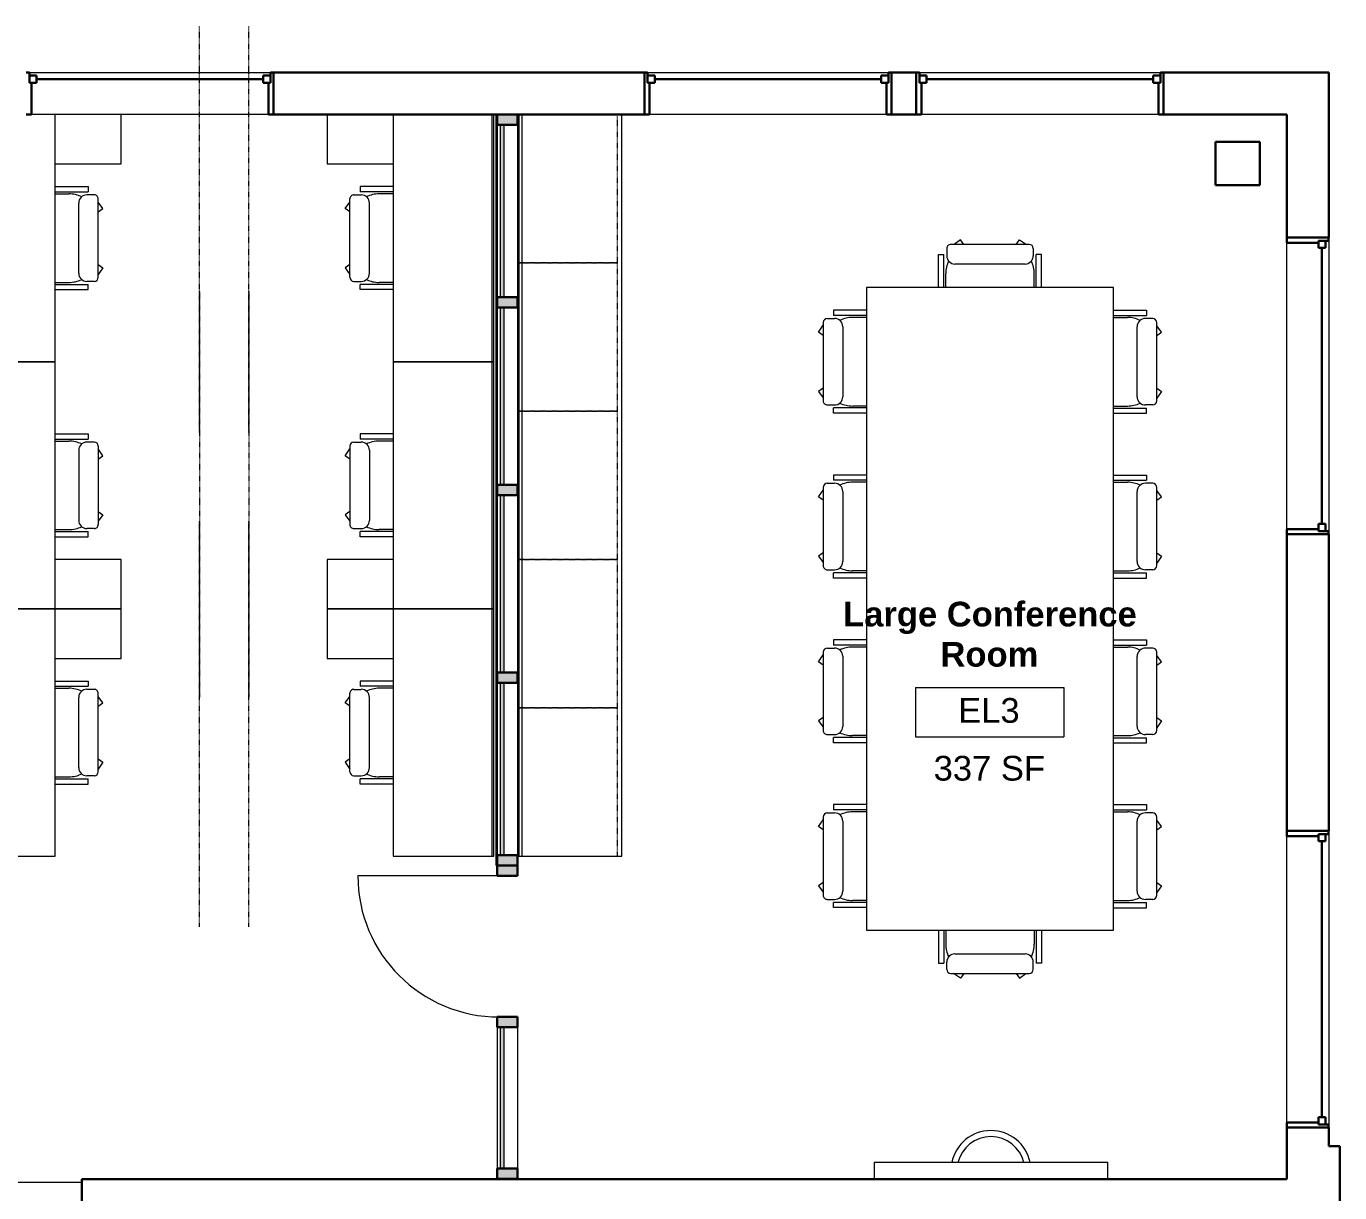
# Model space of a CAD drawing. Header units: millimetres. Extents: x 622 to 32901, y -1338 to 30648.
# Drawn here: x 23280 to 31377, y 22218 to 29409 of the extents above; entities that cross this region are included whole.
import ezdxf

# ---------------------------------------------------------------- set-up
doc = ezdxf.new("R2010")
doc.units = ezdxf.units.MM
doc.header["$MEASUREMENT"] = 0
doc.linetypes.add('Dash', pattern=[0.25, 0.125, -0.125])
for name, color, linetype, lineweight in [('A-010-A_ROOM', 32, 'Continuous', 9), ('A-010-M_ROOM_SEPARATION', 32, 'Continuous', 18), ('A-200-M_WALL_EXT', 113, 'Continuous', 18), ('A-200-M_WALL_INT', 2, 'Continuous', 18), ('A-214-M_CURT_WALL', 52, 'Continuous', 18), ('A-215-M_CURT_PANEL', 51, 'Continuous', 18), ('A-314-M_WINDO_GLASS', 151, 'Continuous', 30), ('A-314-M_WINDOW', 151, 'Continuous', 18), ('A-314-M_WINDOW_FRM', 151, 'Continuous', 30), ('A-325-M_DOOR', 31, 'Continuous', 18), ('A-325-M_DOOR_PANEL', 31, 'Continuous', 18), ('A-700-M_FFE', 30, 'Continuous', 9), ('A-700-MH_FFE', 30, 'Dash', 9), ('A-760-M_FFE_STORAGE', 31, 'Continuous', 9), ('E-640-M_COMM', 231, 'Continuous', 9), ('S-280-M_COLUMN', 52, 'Continuous', 18)]:
    doc.layers.add(name, color=color, linetype=linetype, lineweight=lineweight)
doc.styles.add('Arial_2', font='arial.ttf', dxfattribs={"height": 6})
doc.styles.add('Arial_B', font='arialbd.ttf', dxfattribs={"height": 6})

# ---------------------------------------------------------------- blocks, each defined once
blk = doc.blocks.new('Fixed - 72_ x 72_-458176-Level 1')
at = {"layer": 'A-314-M_WINDO_GLASS', "color": 55}
blk.add_line((-35, 3.47), (32, 3.47), dxfattribs=at)
at = {"layer": 'A-314-M_WINDOW_FRM', "color": 55}
for p, q in [((-37.5, 5.09), (-36.75, 5.09)), ((-36.75, 2.59), (-36.75, 5.09)), ((-36.75, 4.34), (-36.75, 2.59)), ((-36.75, 4.34), (-35, 4.34)), ((-35, 4.34), (-35, 2.59)), ((32, 4.34), (32, 2.59)), ((33.75, 4.34), (32, 4.34)), ((33.75, 2.59), (33.75, 5.09)), ((34.5, 5.09), (33.75, 5.09)), ((33.75, 4.34), (33.75, 2.59)), ((-36.75, 2.59), (-35, 2.59)), ((-36.75, 2.59), (-36.25, 2.59)), ((-36.25, -5.09), (-36.25, 2.59)), ((33.75, 2.59), (32, 2.59)), ((33.25, 2.59), (33.75, 2.59)), ((33.25, 2.59), (33.25, -5.09)), ((-36.25, -5.09), (-37.5, -5.09)), ((33.25, -5.09), (34.5, -5.09))]:
    blk.add_line(p, q, dxfattribs=at)
blk = doc.blocks.new('Fixed - 60_ x 72_-458242-Level 1')
at = {"layer": 'A-314-M_WINDO_GLASS', "color": 55}
blk.add_line((-29, 3.47), (26, 3.47), dxfattribs=at)
at = {"layer": 'A-314-M_WINDOW_FRM', "color": 55}
for p, q in [((-31.5, 5.09), (-30.75, 5.09)), ((-30.75, 2.59), (-30.75, 5.09)), ((-30.75, 4.34), (-30.75, 2.59)), ((-30.75, 4.34), (-29, 4.34)), ((-29, 4.34), (-29, 2.59)), ((26, 4.34), (26, 2.59)), ((27.75, 4.34), (26, 4.34)), ((27.75, 2.59), (27.75, 5.09)), ((28.5, 5.09), (27.75, 5.09)), ((27.75, 4.34), (27.75, 2.59)), ((-30.75, 2.59), (-29, 2.59)), ((-30.75, 2.59), (-30.25, 2.59)), ((-30.25, -5.09), (-30.25, 2.59)), ((27.75, 2.59), (26, 2.59)), ((27.25, 2.59), (27.75, 2.59)), ((27.25, 2.59), (27.25, -5.09)), ((-30.25, -5.09), (-31.5, -5.09)), ((27.25, -5.09), (28.5, -5.09))]:
    blk.add_line(p, q, dxfattribs=at)
blk = doc.blocks.new('Glulam-Western Species-Column - 10_75x10_5-390985-Level 1')
at = {"layer": 'S-280-M_COLUMN', "color": 55, "lineweight": 30}
for p, q in [((5.375, 5.25), (-5.375, 5.25)), ((-5.375, 5.25), (-5.375, -5.25)), ((5.375, -5.25), (5.375, 5.25)), ((-5.375, -5.25), (5.375, -5.25))]:
    blk.add_line(p, q, dxfattribs=at)
blk = doc.blocks.new('Office Workstation A - Office Workstation A-570479-Level 1')
at = {"layer": 'A-700-M_FFE'}
for p, q in [((30, 41), (18, 41)), ((18, 41), (18, 25)), ((30, 25), (-30, 25)), ((-30, 25), (-30, 1)), ((30, 1), (-30, 1)), ((-30, 1), (-30, 0.5)), ((-30, 0.5), (30, 0.5))]:
    blk.add_line(p, q, dxfattribs=at)
at = {"layer": 'A-700-MH_FFE'}
blk.add_line((-47.14, 60), (51.42, 60), dxfattribs=at)
blk = doc.blocks.new('Office Workstation A - Office Workstation A-548036-Level 1')
at = {"layer": 'A-700-M_FFE'}
for p, q in [((30, -0.5), (-30, -0.5)), ((-30, -0.5), (-30, -1)), ((-30, -1), (-30, -25)), ((-30, -1), (30, -1)), ((30, -1), (30, -0.5)), ((30, -25), (30, -1)), ((-30, -25), (30, -25)), ((18, -25), (18, -41)), ((30, -41), (30, -25)), ((18, -41), (30, -41))]:
    blk.add_line(p, q, dxfattribs=at)
at = {"layer": 'A-700-MH_FFE'}
blk.add_line((-47.14, -60), (51.42, -60), dxfattribs=at)
blk = doc.blocks.new('Office Workstation A - Office Workstation A-V13-Level 1')
at = {"layer": 'A-700-M_FFE'}
for p, q in [((30, 41), (18, 41)), ((18, 41), (18, 25)), ((30, 25), (30, 41)), ((30, 25), (-30, 25)), ((-30, 25), (-30, 1)), ((30, 1), (30, 25)), ((30, 1), (-30, 1)), ((-30, 1), (-30, 0.5)), ((-30, 0.5), (30, 0.5)), ((30, 0.5), (30, 1))]:
    blk.add_line(p, q, dxfattribs=at)
at = {"layer": 'A-700-MH_FFE'}
blk.add_line((-47.14, 60), (51.42, 60), dxfattribs=at)
blk = doc.blocks.new('Chair-Executive - Chair-Executive-565713-Level 1')
at = {"layer": 'A-700-M_FFE'}
for p, q in [((-3.95, 9.74), (15.05, 9.74)), ((-1.64, 10.85), (-3.3, 9.74)), ((-0.83, 9.74), (-1.64, 10.85)), ((11.93, 9.74), (12.74, 10.85)), ((12.74, 10.85), (14.28, 9.74)), ((-6.95, 7.25), (-5.69, 7.25)), ((-6.95, -0.75), (-6.95, 7.25)), ((-5.69, -0.75), (-5.69, 7.25)), ((-4.94, 8.74), (-4.94, 6.97)), ((16.04, 8.74), (16.04, 6.97)), ((16.78, -0.75), (16.78, 7.25)), ((18.05, 7.25), (16.78, 7.25)), ((18.05, -0.75), (18.05, 7.25)), ((-2.95, 4.97), (14.05, 4.97)), ((-5.2, -0.75), (-5.2, 2.61)), ((16.3, -0.75), (16.3, 2.61))]:
    blk.add_line(p, q, dxfattribs=at)
for centre, radius, start, end in [((-3.95, 8.74), 0.993, 90, 180), ((15.05, 8.74), 0.993, 360, 90), ((-2.95, 6.97), 2, 180, 270), ((14.05, 6.97), 2, 270, 360), ((1.8, 2.61), 7, 153.8342, 180), ((9.3, 2.61), 7, 360, 26.1684)]:
    blk.add_arc(centre, radius, start, end, dxfattribs=at)
blk = doc.blocks.new('Chair-Executive - Chair-Executive-556997-Level 1')
at = {"layer": 'A-700-M_FFE'}
for p, q in [((-6.95, 0.75), (-6.95, -7.25)), ((-5.69, 0.75), (-5.69, -7.25)), ((-5.2, 0.75), (-5.2, -2.61)), ((16.3, 0.75), (16.3, -2.61)), ((16.78, 0.75), (16.78, -7.25)), ((18.05, 0.75), (18.05, -7.25)), ((-2.95, -4.97), (14.05, -4.97)), ((-6.95, -7.25), (-5.69, -7.25)), ((-4.94, -8.74), (-4.94, -6.97)), ((16.04, -8.74), (16.04, -6.97)), ((18.05, -7.25), (16.78, -7.25)), ((-3.95, -9.74), (15.05, -9.74)), ((-1.64, -10.85), (-3.3, -9.74)), ((-0.83, -9.74), (-1.64, -10.85)), ((11.93, -9.74), (12.74, -10.85)), ((12.74, -10.85), (14.28, -9.74))]:
    blk.add_line(p, q, dxfattribs=at)
for centre, radius, start, end in [((1.8, -2.61), 7, 180, 206.1658), ((9.3, -2.61), 7, 333.8316, 0), ((-2.95, -6.97), 2, 90, 180), ((14.05, -6.97), 2, 0, 90), ((-3.95, -8.74), 0.993, 180, 270), ((15.05, -8.74), 0.993, 270, 0)]:
    blk.add_arc(centre, radius, start, end, dxfattribs=at)
blk = doc.blocks.new('Office Workstation A - Office Workstation A-V14-Level 1')
at = {"layer": 'A-700-M_FFE'}
for p, q in [((30, -0.5), (-30, -0.5)), ((-30, -0.5), (-30, -1)), ((-30, -1), (-30, -25)), ((-30, -1), (30, -1)), ((30, -1), (30, -0.5)), ((30, -12), (30, -1)), ((30, -25), (30, -18)), ((-30, -25), (30, -25)), ((18, -25), (18, -41)), ((18, -41), (30, -41))]:
    blk.add_line(p, q, dxfattribs=at)
at = {"layer": 'A-700-MH_FFE'}
blk.add_line((-47.14, -60), (51.42, -60), dxfattribs=at)
blk = doc.blocks.new('FR_Office Conference Table - FR_Office Conference Table-553246-Level 1')
at = {"layer": 'A-700-M_FFE'}
for p, q in [((30, 78), (-30, 78)), ((-30, 78), (-30, -78)), ((30, -78), (30, 78)), ((-30, -78), (30, -78))]:
    blk.add_line(p, q, dxfattribs=at)
blk = doc.blocks.new('Counter Top - 24_ Depth-556078-Level 1')
at = {"layer": 'A-760-M_FFE_STORAGE'}
for p, q in [((132.74, 0), (-47.26, 0)), ((-47.26, 0), (-47.26, -25)), ((132.74, -0.75), (-47.26, -0.75)), ((-47.26, -25), (132.74, -25))]:
    blk.add_line(p, q, dxfattribs=at)
blk = doc.blocks.new('System Panel - Glazed-673798-Level 1')
at = {"layer": 'A-215-M_CURT_PANEL', "lineweight": 9}
blk.add_hatch(color=254, dxfattribs=at).paths.add_polyline_path([(-17.140625, 1.75), (-17.140625, 0.75), (17.140625, 0.75), (17.140625, 1.75)], flags=0)
at = {"layer": 'A-215-M_CURT_PANEL'}
for p, q in [((17.140625, 1.75), (-17.140625, 1.75)), ((-17.140625, 1.75), (-17.140625, 0.75)), ((-17.140625, 0.75), (17.140625, 0.75)), ((17.140625, 0.75), (17.140625, 1.75))]:
    blk.add_line(p, q, dxfattribs=at)
blk = doc.blocks.new('Door-Curtain-Wall-Single-Glass - Door-Curtain-Wall-Single-Glass-731638-Level 1')
at = {"layer": 'A-325-M_DOOR', "lineweight": 9}
blk.add_arc((17.140625, 2), 34.28125, 90, 180, dxfattribs=at)
at = {"layer": 'A-325-M_DOOR_PANEL', "lineweight": 9}
blk.add_line((17.140625, 2.5), (17.140625, 36.28125), dxfattribs=at)
blk = doc.blocks.new('Rectangular Mullion - 2_5_ x 5_ rectangular-673796-Level 1')
at = {"layer": 'A-214-M_CURT_WALL', "lineweight": 9}
for p, q in [((1628.18, 585.25), (1628.18, 550.97)), ((1633.18, 585.25), (1633.18, 550.97))]:
    blk.add_line(p, q, dxfattribs=at)
blk = doc.blocks.new('Rectangular Mullion - 2_5_ x 5_ rectangular-583375-Level 1')
at = {"layer": 'A-214-M_CURT_WALL', "lineweight": 9}
blk.add_hatch(color=254, dxfattribs=at).paths.add_polyline_path([(0, -1.75), (0, -2.5), (-2.5, -2.5), (-2.5, 2.5), (0, 2.5), (0, -0.75)], flags=0)
at = {"layer": 'A-214-M_CURT_WALL', "lineweight": 30}
for p, q in [((-2.5, 2.5), (0, 2.5)), ((-2.5, -2.5), (-2.5, 2.5)), ((0, 2.5), (0, -2.5)), ((0, -2.5), (-2.5, -2.5))]:
    blk.add_line(p, q, dxfattribs=at)
blk = doc.blocks.new('Rectangular Mullion - 2_5_ x 5_ rectangular-V22-Level 1')
at = {"layer": 'A-214-M_CURT_WALL', "lineweight": 9}
blk.add_hatch(color=254, dxfattribs=at).paths.add_polyline_path([(-2.5, -0.75), (-2.5, -2.5), (0, -2.5), (0, 2.5), (-2.5, 2.5), (-2.5, 1.75)], flags=0)
at = {"layer": 'A-214-M_CURT_WALL', "lineweight": 30}
for p, q in [((0, 2.5), (-2.5, 2.5)), ((-2.5, 2.5), (-2.5, -2.5)), ((0, -2.5), (0, 2.5)), ((-2.5, -2.5), (0, -2.5))]:
    blk.add_line(p, q, dxfattribs=at)
blk = doc.blocks.new('Rectangular Mullion - 2_5_ x 5_ rectangular-V23-Level 1')
at = {"layer": 'A-214-M_CURT_WALL', "lineweight": 9}
blk.add_hatch(color=254, dxfattribs=at).paths.add_polyline_path([(1.25, 2.5), (1.25, -2.5), (-1.25, -2.5), (-1.25, 2.5)], flags=0)
at = {"layer": 'A-214-M_CURT_WALL', "lineweight": 30}
for p, q in [((-1.25, 2.5), (1.25, 2.5)), ((-1.25, -2.5), (-1.25, 2.5)), ((1.25, 2.5), (1.25, -2.5)), ((1.25, -2.5), (-1.25, -2.5))]:
    blk.add_line(p, q, dxfattribs=at)
blk = doc.blocks.new('Base Cabinet-Double Door _ 2 Drawer - 36_-554994-Level 1')
at = {"layer": 'A-760-M_FFE_STORAGE', "linetype": 'Dash'}
for p, q in [((18.74, 0), (-17.26, 0)), ((-17.26, 0), (-17.26, -24)), ((-17.26, -24), (18.74, -24))]:
    blk.add_line(p, q, dxfattribs=at)
blk = doc.blocks.new('Base Cabinet-Double Door _ 2 Drawer - 36_-V24-Level 1')
at = {"layer": 'A-760-M_FFE_STORAGE', "linetype": 'Dash'}
for p, q in [((18.74, 0), (-17.26, 0)), ((-17.26, 0), (-17.26, -24)), ((18.74, -24), (18.74, 0)), ((-17.26, -24), (18.74, -24))]:
    blk.add_line(p, q, dxfattribs=at)
blk = doc.blocks.new('TV_BVL - Conference Room TV - 65_-560267-Level 1')
at = {"layer": 'E-640-M_COMM'}
for p, q in [((-28.35, 1.94), (-28.35, -1.94)), ((28.35, 1.94), (-28.35, 1.94)), ((28.35, -1.94), (28.35, 1.94)), ((-28.35, -1.94), (28.35, -1.94))]:
    blk.add_line(p, q, dxfattribs=at)
for radius, start, end in [(9.7, 56.6266, 123.3734), (8.24, 80.5883, 99.4117), (9.7, 167.6816, 168.463), (8.24, 165.4562, 166.391), (8.24, 13.609, 14.5438), (9.7, 11.537, 12.3184), (9.7, 191.537, 348.463), (8.24, 193.609, 346.391)]:
    blk.add_arc((0, 0), radius, start, end, dxfattribs=at)
blk = doc.blocks.new('System Panel - Glazed-731755-Level 1')
at = {"layer": 'A-215-M_CURT_PANEL', "lineweight": 9}
blk.add_hatch(color=254, dxfattribs=at).paths.add_polyline_path([(-20.91, 0.75), (20.91, 0.75), (20.91, 1.75), (-20.91, 1.75)], flags=0)
at = {"layer": 'A-215-M_CURT_PANEL'}
for p, q in [((20.91, 1.75), (-20.91, 1.75)), ((-20.91, 1.75), (-20.91, 0.75)), ((-20.91, 0.75), (20.91, 0.75)), ((20.91, 0.75), (20.91, 1.75))]:
    blk.add_line(p, q, dxfattribs=at)
blk = doc.blocks.new('Rectangular Mullion - 2_5_ x 5_ rectangular-731532-Level 1')
at = {"layer": 'A-214-M_CURT_WALL', "lineweight": 9}
for p, q in [((1628.18, 668.84), (1628.18, 627.03)), ((1633.18, 668.84), (1633.18, 627.03))]:
    blk.add_line(p, q, dxfattribs=at)
blk = doc.blocks.new('Rectangular Mullion - 2_5_ x 5_ rectangular-731756-Level 1')
at = {"layer": 'A-214-M_CURT_WALL', "lineweight": 9}
blk.add_hatch(color=254, dxfattribs=at).paths.add_polyline_path([(-2.5, 2), (-2.5, 2.5), (0, 2.5), (0, -2.5), (-2.5, -2.5), (-2.5, -0.75)], flags=0)
at = {"layer": 'A-214-M_CURT_WALL', "lineweight": 30}
for p, q in [((-2.5, 2.5), (0, 2.5)), ((-2.5, -2.5), (-2.5, 2.5)), ((0, 2.5), (0, -2.5)), ((0, -2.5), (-2.5, -2.5))]:
    blk.add_line(p, q, dxfattribs=at)
blk = doc.blocks.new('Rectangular Mullion - 2_5_ x 5_ rectangular-731757-Level 1')
at = {"layer": 'A-214-M_CURT_WALL', "lineweight": 9}
blk.add_hatch(color=254, dxfattribs=at).paths.add_polyline_path([(0, 2.5), (-2.5, 2.5), (-2.5, -2.5), (0, -2.5), (0, 2)], flags=0)
at = {"layer": 'A-214-M_CURT_WALL', "lineweight": 30}
for p, q in [((0, 2.5), (-2.5, 2.5)), ((-2.5, 2.5), (-2.5, -2.5)), ((0, -2.5), (0, 2.5)), ((-2.5, -2.5), (0, -2.5))]:
    blk.add_line(p, q, dxfattribs=at)
blk = doc.blocks.new('System Panel - Glazed-731758-Level 1')
at = {"layer": 'A-215-M_CURT_PANEL', "lineweight": 9}
blk.add_hatch(color=254, dxfattribs=at).paths.add_polyline_path([(-21.53, 0.75), (21.53, 0.75), (21.53, 1.75), (-21.53, 1.75)], flags=0)
at = {"layer": 'A-215-M_CURT_PANEL'}
for p, q in [((21.53, 1.75), (-21.53, 1.75)), ((-21.53, 1.75), (-21.53, 0.75)), ((-21.53, 0.75), (21.53, 0.75)), ((21.53, 0.75), (21.53, 1.75))]:
    blk.add_line(p, q, dxfattribs=at)
blk = doc.blocks.new('Rectangular Mullion - 2_5_ x 5_ rectangular-731534-Level 1')
at = {"layer": 'A-214-M_CURT_WALL', "lineweight": 9}
for p, q in [((1628.18, 714.41), (1628.18, 671.34)), ((1633.18, 714.41), (1633.18, 671.34))]:
    blk.add_line(p, q, dxfattribs=at)
blk = doc.blocks.new('Rectangular Mullion - 2_5_ x 5_ rectangular-731754-Level 1')
at = {"layer": 'A-214-M_CURT_WALL', "lineweight": 9}
blk.add_hatch(color=254, dxfattribs=at).paths.add_polyline_path([(-1.25, 2), (-1.25, 2.5), (1.25, 2.5), (1.25, -2.5), (-1.25, -2.5), (-1.25, -0.75)], flags=0)
at = {"layer": 'A-214-M_CURT_WALL', "lineweight": 30}
for p, q in [((-1.25, 2.5), (1.25, 2.5)), ((-1.25, -2.5), (-1.25, 2.5)), ((1.25, 2.5), (1.25, -2.5)), ((1.25, -2.5), (-1.25, -2.5))]:
    blk.add_line(p, q, dxfattribs=at)
blk = doc.blocks.new('Room Tag - Room Tag With Area-84097-Level 1')
at = {"layer": 'A-010-A_ROOM'}
for p, q in [((-0.375, -0.0625), (-0.375, -0.3125)), ((-0.375, -0.0625), (0.375, -0.0625)), ((0.375, -0.0625), (0.375, -0.3125)), ((-0.375, -0.3125), (0.375, -0.3125))]:
    blk.add_line(p, q, dxfattribs=at)

msp = doc.modelspace()

# ---------------------------------------------------------------- linework, layer by layer
at = {"layer": 'A-010-M_ROOM_SEPARATION', "lineweight": 9}
msp.add_line((20876.8, 22283.5), (23623.2, 22283.5), dxfattribs=at)
at = {"layer": 'A-200-M_WALL_EXT', "color": 8}
for p, q in [((23280.3, 29124.1), (24804.3, 29124.1)), ((27090.3, 29124.1), (28614.3, 29124.1)), ((28766.7, 29124.1), (30290.7, 29124.1)), ((24804.3, 28865.3), (23458.1, 28865.3)), ((28614.3, 28865.3), (27090.3, 28865.3)), ((30290.7, 28865.3), (28766.7, 28865.3)), ((31049.5, 26277.7), (31049.5, 28106.5)), ((31308.4, 28106.5), (31308.4, 26277.7)), ((31049.5, 22620.1), (31049.5, 24448.9)), ((31308.4, 24448.9), (31308.4, 22620.1))]:
    msp.add_line(p, q, dxfattribs=at)
at = {"layer": 'A-200-M_WALL_EXT', "color": 55, "lineweight": 30}
for p, q in [((27090.3, 29124.1), (24804.3, 29124.1)), ((24804.3, 29124.1), (24804.3, 28865.3)), ((27090.3, 28865.3), (27090.3, 29124.1)), ((28766.7, 29124.1), (28614.3, 29124.1)), ((28614.3, 29124.1), (28614.3, 28865.3)), ((28766.7, 28865.3), (28766.7, 29124.1)), ((31308.4, 29124.1), (30290.7, 29124.1)), ((30290.7, 29124.1), (30290.7, 28865.3)), ((31308.4, 28106.5), (31308.4, 29124.1)), ((24804.3, 28865.3), (27090.3, 28865.3)), ((28614.3, 28865.3), (28766.7, 28865.3)), ((30290.7, 28865.3), (31049.5, 28865.3)), ((31049.5, 28865.3), (31049.5, 28106.5)), ((31049.5, 28106.5), (31308.4, 28106.5)), ((31049.5, 26277.7), (31049.5, 24448.9)), ((31308.4, 26277.7), (31049.5, 26277.7)), ((31308.4, 24448.9), (31308.4, 26277.7)), ((31049.5, 24448.9), (31308.4, 24448.9)), ((31308.4, 22620.1), (31049.5, 22620.1)), ((31049.5, 22620.1), (31049.5, 22302.6)), ((31308.4, 22505.8), (31308.4, 22620.1)), ((31376.6, 22505.8), (31308.4, 22505.8)), ((31376.6, 22077.2), (31376.6, 22505.8))]:
    msp.add_line(p, q, dxfattribs=at)
at = {"layer": 'A-200-M_WALL_INT'}
for q in [(26175.9, 28865.3), (26182.3, 24236.2)]:
    msp.add_line((26175.9, 24236.2), q, dxfattribs=at)
at = {"layer": 'A-200-M_WALL_INT', "color": 55, "lineweight": 30}
for p, q in [((31049.5, 22302.6), (23623.2, 22302.6)), ((23623.2, 22302.6), (23623.2, 17584.5))]:
    msp.add_line(p, q, dxfattribs=at)

# ---------------------------------------------------------------- block references
at = {"layer": 'A-010-A_ROOM', "xscale": 1219.199999999999, "yscale": 1219.199999999999, "zscale": 1219.199999999999}
msp.add_blockref('Room Tag - Room Tag With Area-84097-Level 1', (29218.7, 25409.9), dxfattribs=at)
at = {"layer": 'A-214-M_CURT_WALL', "lineweight": 9, "extrusion": (0, 0, -1), "xscale": 25.4, "yscale": 25.4, "zscale": 25.4}
for name, p, rotation in [('Rectangular Mullion - 2_5_ x 5_ rectangular-731756-Level 1', (-26245.8, 28865.3), 90.00000000000007), ('Rectangular Mullion - 2_5_ x 5_ rectangular-731754-Level 1', (-26245.8, 27708), 90.00000000000007), ('Rectangular Mullion - 2_5_ x 5_ rectangular-731754-Level 1', (-26245.8, 26550.7), 90.00000000000007), ('Rectangular Mullion - 2_5_ x 5_ rectangular-731754-Level 1', (-26245.8, 25393.5), 90.00000000000007), ('Rectangular Mullion - 2_5_ x 5_ rectangular-583375-Level 1', (-26245.8, 24236.2), 90), ('Rectangular Mullion - 2_5_ x 5_ rectangular-V23-Level 1', (-26245.8, 23270.2), 90)]:
    msp.add_blockref(name, p, dxfattribs=dict(at, rotation=rotation))
at = {"layer": 'A-214-M_CURT_WALL', "lineweight": 9, "xscale": 25.4, "yscale": 25.4, "zscale": 25.4}
for name, p in [('Rectangular Mullion - 2_5_ x 5_ rectangular-731532-Level 1', (-15173.6, 11813.2)), ('Rectangular Mullion - 2_5_ x 5_ rectangular-731534-Level 1', (-15173.6, 9530.4)), ('Rectangular Mullion - 2_5_ x 5_ rectangular-731534-Level 1', (-15173.6, 8373.1)), ('Rectangular Mullion - 2_5_ x 5_ rectangular-731532-Level 1', (-15173.6, 8373.1)), ('Rectangular Mullion - 2_5_ x 5_ rectangular-673796-Level 1', (-15173.6, 8373.1))]:
    msp.add_blockref(name, p, dxfattribs=at)
for name, p, rotation in [('Rectangular Mullion - 2_5_ x 5_ rectangular-731757-Level 1', (26245.8, 24236.2), 269.9999999999999), ('Rectangular Mullion - 2_5_ x 5_ rectangular-V22-Level 1', (26245.8, 22304.2), 270)]:
    msp.add_blockref(name, p, dxfattribs=dict(at, rotation=rotation))
at = {"layer": 'A-215-M_CURT_PANEL', "lineweight": 9, "xscale": 25.4, "yscale": 25.4, "zscale": 25.4}
for name, p, rotation in [('System Panel - Glazed-731755-Level 1', (26245.8, 28270.8), 89.99999999999993), ('System Panel - Glazed-731758-Level 1', (26245.8, 27129.4), 89.99999999999993), ('System Panel - Glazed-731758-Level 1', (26245.8, 25972.1), 89.99999999999993), ('System Panel - Glazed-731755-Level 1', (26245.8, 24830.7), 89.99999999999993), ('System Panel - Glazed-673798-Level 1', (26245.8, 22803), 90)]:
    msp.add_blockref(name, p, dxfattribs=dict(at, rotation=rotation))
at = {"layer": 'A-314-M_WINDOW', "color": 8, "xscale": 25.4, "yscale": 25.4, "zscale": 25.4}
for p in [(24080.4, 28994.7), (27890.4, 28994.7), (29566.8, 28994.7)]:
    msp.add_blockref('Fixed - 60_ x 72_-458242-Level 1', p, dxfattribs=at)
at = {"layer": 'A-314-M_WINDOW', "color": 8, "xscale": 25.4, "yscale": 25.4, "zscale": 25.4, "rotation": 269.9999999999999}
for p in [(31179, 27154), (31179, 23496.4)]:
    msp.add_blockref('Fixed - 72_ x 72_-458176-Level 1', p, dxfattribs=at)
at = {"layer": 'A-325-M_DOOR', "xscale": 25.4, "yscale": 25.4, "zscale": 25.4, "rotation": 90}
msp.add_blockref('Door-Curtain-Wall-Single-Glass - Door-Curtain-Wall-Single-Glass-731638-Level 1', (26245.8, 23737.3), dxfattribs=at)
at = {"layer": 'A-700-M_FFE', "xscale": 25.4, "yscale": 25.4, "zscale": 25.4}
for name, p, rotation in [('Office Workstation A - Office Workstation A-V14-Level 1', (22823.1, 28103.3), 90.00000000000021), ('Office Workstation A - Office Workstation A-570479-Level 1', (26175.9, 28103.3), 89.99999999999977), ('Chair-Executive - Chair-Executive-556997-Level 1', (23477.1, 27962.3), 90.00000000000021), ('Chair-Executive - Chair-Executive-565713-Level 1', (25522, 27962.3), 89.99999999999977), ('Chair-Executive - Chair-Executive-556997-Level 1', (29361.7, 27817.5), 180), ('Office Workstation A - Office Workstation A-V13-Level 1', (22823.1, 26579.3), 270.0000000000002), ('Office Workstation A - Office Workstation A-548036-Level 1', (26175.9, 26579.3), 269.9999999999998), ('Chair-Executive - Chair-Executive-556997-Level 1', (28439.8, 27482.3), 269.9999999999997), ('Chair-Executive - Chair-Executive-556997-Level 1', (30001.7, 27200.3), 89.9999999999999), ('Chair-Executive - Chair-Executive-565713-Level 1', (23477.1, 26720.3), 270.0000000000002), ('Chair-Executive - Chair-Executive-556997-Level 1', (25522, 26720.3), 269.9999999999998), ('Chair-Executive - Chair-Executive-556997-Level 1', (28439.8, 26466.3), 269.9999999999997), ('Chair-Executive - Chair-Executive-556997-Level 1', (30001.7, 26184.3), 89.9999999999999), ('Office Workstation A - Office Workstation A-548036-Level 1', (22823.1, 25055.3), 90.00000000000021), ('Office Workstation A - Office Workstation A-V13-Level 1', (26175.9, 25055.3), 89.99999999999977), ('Chair-Executive - Chair-Executive-556997-Level 1', (28439.8, 25450.3), 269.9999999999997), ('Chair-Executive - Chair-Executive-556997-Level 1', (30001.7, 25168.3), 89.9999999999999), ('Chair-Executive - Chair-Executive-556997-Level 1', (23477.1, 24914.3), 90.00000000000021), ('Chair-Executive - Chair-Executive-565713-Level 1', (25522, 24914.3), 89.99999999999977), ('Chair-Executive - Chair-Executive-556997-Level 1', (28439.8, 24434.3), 269.9999999999997), ('Chair-Executive - Chair-Executive-556997-Level 1', (30001.7, 24152.3), 89.9999999999999)]:
    msp.add_blockref(name, p, dxfattribs=dict(at, rotation=rotation))
at = {"layer": 'A-700-M_FFE'}
for name, p, xscale, yscale, zscale in [('FR_Office Conference Table - FR_Office Conference Table-553246-Level 1', (29220.7, 25817.3), 25.4, 25.4, 25.4), ('Chair-Executive - Chair-Executive-556997-Level 1', (29079.8, 23817.2), 25.40000000000001, 25.40000000000001, 25.40000000000001)]:
    msp.add_blockref(name, p, dxfattribs=dict(at, xscale=xscale, yscale=yscale, zscale=zscale))
at = {"layer": 'A-760-M_FFE_STORAGE', "xscale": 25.4, "yscale": 25.4, "zscale": 25.4, "rotation": 89.9999999999999}
for name, p in [('Counter Top - 24_ Depth-556078-Level 1', (26315.6, 25493.8)), ('Base Cabinet-Double Door _ 2 Drawer - 36_-554994-Level 1', (26315.6, 28389.4)), ('Base Cabinet-Double Door _ 2 Drawer - 36_-V24-Level 1', (26315.6, 27475)), ('Base Cabinet-Double Door _ 2 Drawer - 36_-V24-Level 1', (26315.6, 26560.6)), ('Base Cabinet-Double Door _ 2 Drawer - 36_-V24-Level 1', (26315.6, 25646.2)), ('Base Cabinet-Double Door _ 2 Drawer - 36_-V24-Level 1', (26315.6, 24731.8))]:
    msp.add_blockref(name, p, dxfattribs=at)
at = {"layer": 'E-640-M_COMM', "xscale": 25.4, "yscale": 25.4, "zscale": 25.4, "rotation": 180}
msp.add_blockref('TV_BVL - Conference Room TV - 65_-560267-Level 1', (29226.5, 22355), dxfattribs=at)
at = {"layer": 'S-280-M_COLUMN', "color": 8, "xscale": 25.4, "yscale": 25.4, "zscale": 25.4}
msp.add_blockref('Glulam-Western Species-Column - 10_75x10_5-390985-Level 1', (30747.9, 28563.7), dxfattribs=at)

# ---------------------------------------------------------------- texts
at = {"layer": 'A-010-A_ROOM', "char_height": 152.4, "attachment_point": 1}
for s, insert, width, style in [('Large Conference', (28315.5, 25861.7), 2185.721, 'Arial_B'), ('Room', (28915.6, 25614), 731.139, 'Arial_B'), ('EL3', (29024.7, 25267.9), 457.924, 'Arial_2'), ('337 SF', (28873.4, 24911.6), 831.19, 'Arial_2')]:
    msp.add_mtext(s, dxfattribs=dict(at, insert=insert, width=width, style=style))

doc.saveas('drawing.dxf')
